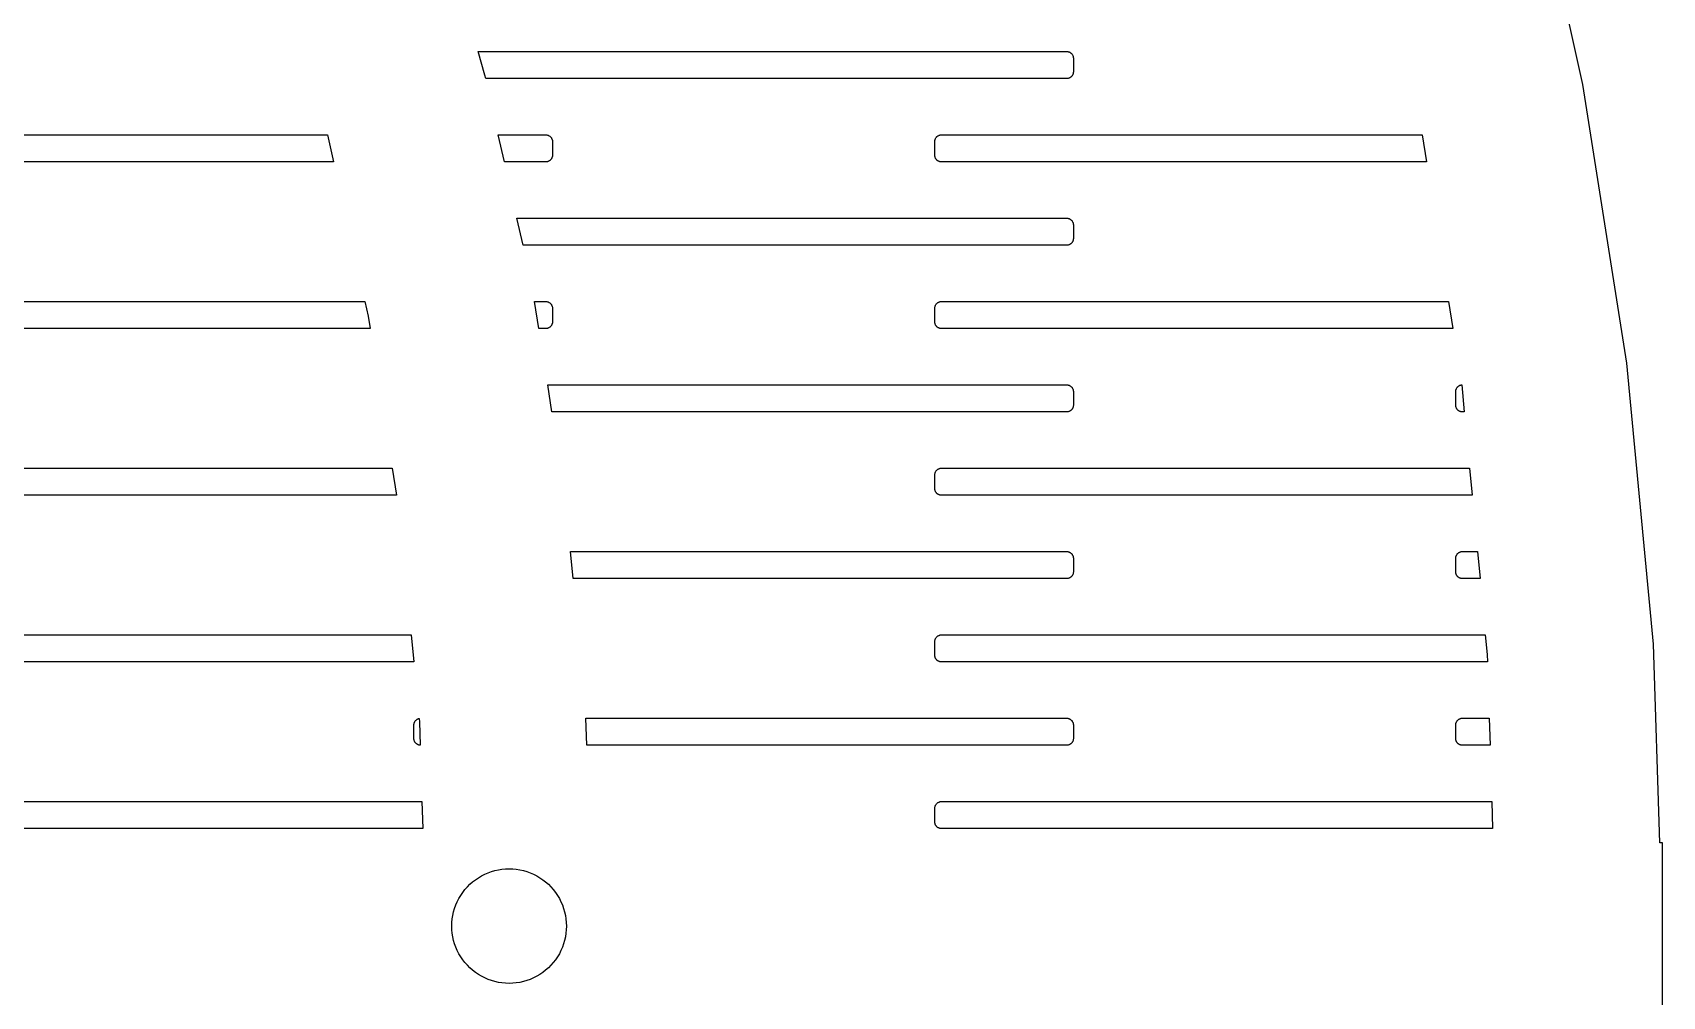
# Model space of a CAD drawing. Header units: metres. Extents: x -216 to 216, y -216 to 216.
# Drawn here: x 137.4 to 215.6, y -3.4 to 42.9 of the extents above; entities that cross this region are included whole.
import ezdxf

# ---------------------------------------------------------------- set-up
doc = ezdxf.new("R2010")
doc.units = ezdxf.units.M

msp = doc.modelspace()

# ---------------------------------------------------------------- linework, layer by layer
for p, q in [((211.778, 40.3989), (208.824, 53.6168)), ((159.088, 40.8468), (158.759, 41.9778)), ((158.759, 41.9778), (187.003, 41.9778)), ((187.003, 41.9778), (187.023, 41.9772)), ((187.023, 41.9772), (187.044, 41.9752)), ((187.044, 41.9752), (187.064, 41.972)), ((187.064, 41.972), (187.084, 41.9676)), ((187.084, 41.9676), (187.103, 41.9619)), ((187.103, 41.9619), (187.122, 41.955)), ((187.122, 41.955), (187.141, 41.9469)), ((187.141, 41.9469), (187.159, 41.9376)), ((187.159, 41.9376), (187.177, 41.9272)), ((187.177, 41.9272), (187.194, 41.9157)), ((187.194, 41.9157), (187.21, 41.9032)), ((187.21, 41.9032), (187.225, 41.8897)), ((187.225, 41.8897), (187.24, 41.8753)), ((187.24, 41.8753), (187.253, 41.86)), ((187.253, 41.86), (187.266, 41.8438)), ((187.266, 41.8438), (187.277, 41.8269)), ((187.277, 41.8269), (187.288, 41.8094)), ((187.288, 41.8094), (187.297, 41.7912)), ((187.297, 41.7912), (187.305, 41.7724)), ((187.305, 41.7724), (187.312, 41.7532)), ((187.312, 41.7532), (187.318, 41.7336)), ((187.318, 41.7336), (187.322, 41.7137)), ((187.322, 41.7137), (187.325, 41.6935)), ((187.325, 41.6935), (187.327, 41.6732)), ((187.327, 41.6732), (187.328, 41.6528)), ((187.328, 41.6528), (187.328, 41.0028)), ((159.126, 40.6778), (159.088, 40.8468)), ((187.003, 40.6778), (159.126, 40.6778)), ((187.023, 40.6784), (187.003, 40.6778)), ((187.044, 40.6804), (187.023, 40.6784)), ((187.064, 40.6835), (187.044, 40.6804)), ((187.084, 40.688), (187.064, 40.6835)), ((187.103, 40.6937), (187.084, 40.688)), ((187.122, 40.7006), (187.103, 40.6937)), ((187.141, 40.7087), (187.122, 40.7006)), ((187.159, 40.718), (187.141, 40.7087)), ((187.177, 40.7284), (187.159, 40.718)), ((187.194, 40.7399), (187.177, 40.7284)), ((187.21, 40.7524), (187.194, 40.7399)), ((187.225, 40.7659), (187.21, 40.7524)), ((187.24, 40.7803), (187.225, 40.7659)), ((187.253, 40.7956), (187.24, 40.7803)), ((187.266, 40.8118), (187.253, 40.7956)), ((187.277, 40.8286), (187.266, 40.8118)), ((187.288, 40.8462), (187.277, 40.8286)), ((187.297, 40.8644), (187.288, 40.8462)), ((187.305, 40.8831), (187.297, 40.8644)), ((187.312, 40.9024), (187.305, 40.8831)), ((187.318, 40.922), (187.312, 40.9024)), ((187.322, 40.9419), (187.318, 40.922)), ((187.325, 40.9621), (187.322, 40.9419)), ((187.327, 40.9824), (187.325, 40.9621)), ((187.328, 41.0028), (187.327, 40.9824)), ((213.897, 27.0215), (211.778, 40.3989)), ((131.003, 37.9778), (151.536, 37.9778)), ((151.536, 37.9778), (151.826, 36.6778)), ((160.02, 36.6778), (159.729, 37.9778)), ((159.729, 37.9778), (162.003, 37.9778)), ((162.003, 37.9778), (162.023, 37.9772)), ((162.023, 37.9772), (162.044, 37.9752)), ((162.044, 37.9752), (162.064, 37.972)), ((162.064, 37.972), (162.084, 37.9676)), ((162.084, 37.9676), (162.103, 37.9619)), ((162.103, 37.9619), (162.122, 37.955)), ((162.122, 37.955), (162.141, 37.9469)), ((162.141, 37.9469), (162.159, 37.9376)), ((162.159, 37.9376), (162.177, 37.9272)), ((162.177, 37.9272), (162.194, 37.9157)), ((162.194, 37.9157), (162.21, 37.9032)), ((162.21, 37.9032), (162.225, 37.8897)), ((162.225, 37.8897), (162.24, 37.8753)), ((162.24, 37.8753), (162.253, 37.86)), ((162.253, 37.86), (162.266, 37.8438)), ((162.266, 37.8438), (162.277, 37.8269)), ((162.277, 37.8269), (162.288, 37.8094)), ((162.288, 37.8094), (162.297, 37.7912)), ((162.297, 37.7912), (162.305, 37.7724)), ((162.305, 37.7724), (162.312, 37.7532)), ((162.312, 37.7532), (162.318, 37.7336)), ((162.318, 37.7336), (162.322, 37.7137)), ((162.322, 37.7137), (162.325, 37.6935)), ((162.325, 37.6935), (162.327, 37.6732)), ((162.327, 37.6732), (162.328, 37.6528)), ((162.328, 37.6528), (162.328, 37.0028)), ((180.678, 37.6732), (180.68, 37.6935)), ((180.678, 37.6528), (180.678, 37.6732)), ((180.678, 37.0028), (180.678, 37.6528)), ((180.68, 37.6935), (180.684, 37.7137)), ((180.684, 37.7137), (180.688, 37.7336)), ((180.688, 37.7336), (180.694, 37.7532)), ((180.694, 37.7532), (180.701, 37.7724)), ((180.701, 37.7724), (180.709, 37.7912)), ((180.709, 37.7912), (180.718, 37.8094)), ((180.718, 37.8094), (180.728, 37.8269)), ((180.728, 37.8269), (180.74, 37.8438)), ((180.74, 37.8438), (180.752, 37.86)), ((180.752, 37.86), (180.766, 37.8753)), ((180.766, 37.8753), (180.78, 37.8897)), ((180.78, 37.8897), (180.796, 37.9032)), ((180.796, 37.9032), (180.812, 37.9157)), ((180.812, 37.9157), (180.829, 37.9272)), ((180.829, 37.9272), (180.846, 37.9376)), ((180.846, 37.9376), (180.864, 37.9469)), ((180.864, 37.9469), (180.883, 37.955)), ((180.883, 37.955), (180.902, 37.9619)), ((180.902, 37.9619), (180.922, 37.9676)), ((180.922, 37.9676), (180.942, 37.972)), ((180.942, 37.972), (180.962, 37.9752)), ((180.962, 37.9752), (180.982, 37.9772)), ((180.982, 37.9772), (181.003, 37.9778)), ((181.003, 37.9778), (204.066, 37.9778)), ((204.066, 37.9778), (204.272, 36.6778)), ((162.225, 36.7659), (162.21, 36.7524)), ((162.24, 36.7803), (162.225, 36.7659)), ((162.253, 36.7956), (162.24, 36.7803)), ((162.266, 36.8118), (162.253, 36.7956)), ((162.277, 36.8286), (162.266, 36.8118)), ((162.288, 36.8462), (162.277, 36.8286)), ((162.297, 36.8644), (162.288, 36.8462)), ((162.305, 36.8831), (162.297, 36.8644)), ((162.312, 36.9024), (162.305, 36.8831)), ((162.318, 36.922), (162.312, 36.9024)), ((162.322, 36.9419), (162.318, 36.922)), ((162.325, 36.9621), (162.322, 36.9419)), ((162.327, 36.9824), (162.325, 36.9621)), ((162.328, 37.0028), (162.327, 36.9824)), ((180.678, 36.9824), (180.678, 37.0028)), ((180.68, 36.9621), (180.678, 36.9824)), ((180.684, 36.9419), (180.68, 36.9621)), ((180.688, 36.922), (180.684, 36.9419)), ((180.694, 36.9024), (180.688, 36.922)), ((180.701, 36.8831), (180.694, 36.9024)), ((180.709, 36.8644), (180.701, 36.8831)), ((180.718, 36.8462), (180.709, 36.8644)), ((180.728, 36.8286), (180.718, 36.8462)), ((180.74, 36.8118), (180.728, 36.8286)), ((180.752, 36.7956), (180.74, 36.8118)), ((180.766, 36.7803), (180.752, 36.7956)), ((180.78, 36.7659), (180.766, 36.7803)), ((180.796, 36.7524), (180.78, 36.7659)), ((151.826, 36.6778), (131.003, 36.6778)), ((162.003, 36.6778), (160.02, 36.6778)), ((162.023, 36.6784), (162.003, 36.6778)), ((162.044, 36.6804), (162.023, 36.6784)), ((162.064, 36.6835), (162.044, 36.6804)), ((162.084, 36.688), (162.064, 36.6835)), ((162.103, 36.6937), (162.084, 36.688)), ((162.122, 36.7006), (162.103, 36.6937)), ((162.141, 36.7087), (162.122, 36.7006)), ((162.159, 36.718), (162.141, 36.7087)), ((162.177, 36.7284), (162.159, 36.718)), ((162.194, 36.7399), (162.177, 36.7284)), ((162.21, 36.7524), (162.194, 36.7399)), ((180.812, 36.7399), (180.796, 36.7524)), ((180.829, 36.7284), (180.812, 36.7399)), ((180.846, 36.718), (180.829, 36.7284)), ((180.864, 36.7087), (180.846, 36.718)), ((180.883, 36.7006), (180.864, 36.7087)), ((180.902, 36.6937), (180.883, 36.7006)), ((180.922, 36.688), (180.902, 36.6937)), ((180.942, 36.6835), (180.922, 36.688)), ((180.962, 36.6804), (180.942, 36.6835)), ((180.982, 36.6784), (180.962, 36.6804)), ((181.003, 36.6778), (180.982, 36.6784)), ((204.272, 36.6778), (181.003, 36.6778)), ((160.914, 32.6778), (160.623, 33.9778)), ((160.623, 33.9778), (187.003, 33.9778)), ((187.003, 33.9778), (187.023, 33.9772)), ((187.023, 33.9772), (187.044, 33.9752)), ((187.044, 33.9752), (187.064, 33.972)), ((187.064, 33.972), (187.084, 33.9676)), ((187.084, 33.9676), (187.103, 33.9619)), ((187.103, 33.9619), (187.122, 33.955)), ((187.122, 33.955), (187.141, 33.9469)), ((187.141, 33.9469), (187.159, 33.9376)), ((187.159, 33.9376), (187.177, 33.9272)), ((187.177, 33.9272), (187.194, 33.9157)), ((187.194, 33.9157), (187.21, 33.9032)), ((187.21, 33.9032), (187.225, 33.8897)), ((187.225, 33.8897), (187.24, 33.8753)), ((187.24, 33.8753), (187.253, 33.86)), ((187.253, 33.86), (187.266, 33.8438)), ((187.266, 33.8438), (187.277, 33.8269)), ((187.277, 33.8269), (187.288, 33.8094)), ((187.288, 33.8094), (187.297, 33.7912)), ((187.297, 33.7912), (187.305, 33.7724)), ((187.305, 33.7724), (187.312, 33.7532)), ((187.312, 33.7532), (187.318, 33.7336)), ((187.318, 33.7336), (187.322, 33.7137)), ((187.322, 33.7137), (187.325, 33.6935)), ((187.325, 33.6935), (187.327, 33.6732)), ((187.327, 33.6732), (187.328, 33.6528)), ((187.328, 33.6528), (187.328, 33.0028)), ((187.297, 32.8644), (187.288, 32.8462)), ((187.305, 32.8831), (187.297, 32.8644)), ((187.312, 32.9024), (187.305, 32.8831)), ((187.318, 32.922), (187.312, 32.9024)), ((187.322, 32.9419), (187.318, 32.922)), ((187.325, 32.9621), (187.322, 32.9419)), ((187.327, 32.9824), (187.325, 32.9621)), ((187.328, 33.0028), (187.327, 32.9824)), ((187.003, 32.6778), (160.914, 32.6778)), ((187.023, 32.6784), (187.003, 32.6778)), ((187.044, 32.6804), (187.023, 32.6784)), ((187.064, 32.6835), (187.044, 32.6804)), ((187.084, 32.688), (187.064, 32.6835)), ((187.103, 32.6937), (187.084, 32.688)), ((187.122, 32.7006), (187.103, 32.6937)), ((187.141, 32.7087), (187.122, 32.7006)), ((187.159, 32.718), (187.141, 32.7087)), ((187.177, 32.7284), (187.159, 32.718)), ((187.194, 32.7399), (187.177, 32.7284)), ((187.21, 32.7524), (187.194, 32.7399)), ((187.225, 32.7659), (187.21, 32.7524)), ((187.24, 32.7803), (187.225, 32.7659)), ((187.253, 32.7956), (187.24, 32.7803)), ((187.266, 32.8118), (187.253, 32.7956)), ((187.277, 32.8286), (187.266, 32.8118)), ((187.288, 32.8462), (187.277, 32.8286)), ((131.003, 29.9778), (153.324, 29.9778)), ((153.324, 29.9778), (153.48, 29.2779)), ((161.671, 28.6778), (161.465, 29.9778)), ((161.465, 29.9778), (162.003, 29.9778)), ((162.003, 29.9778), (162.023, 29.9771)), ((162.023, 29.9771), (162.044, 29.9752)), ((162.044, 29.9752), (162.064, 29.972)), ((162.064, 29.972), (162.084, 29.9676)), ((162.084, 29.9676), (162.103, 29.9619)), ((162.103, 29.9619), (162.122, 29.955)), ((162.122, 29.955), (162.141, 29.9469)), ((162.141, 29.9469), (162.159, 29.9376)), ((162.159, 29.9376), (162.177, 29.9272)), ((162.177, 29.9272), (162.194, 29.9157)), ((162.194, 29.9157), (162.21, 29.9032)), ((162.21, 29.9032), (162.225, 29.8897)), ((162.225, 29.8897), (162.24, 29.8753)), ((162.24, 29.8753), (162.253, 29.86)), ((162.253, 29.86), (162.266, 29.8438)), ((162.266, 29.8438), (162.277, 29.8269)), ((162.277, 29.8269), (162.288, 29.8094)), ((162.288, 29.8094), (162.297, 29.7912)), ((162.297, 29.7912), (162.305, 29.7724)), ((162.305, 29.7724), (162.312, 29.7532)), ((162.312, 29.7532), (162.318, 29.7336)), ((162.318, 29.7336), (162.322, 29.7137)), ((180.684, 29.7137), (180.688, 29.7336)), ((180.688, 29.7336), (180.694, 29.7532)), ((180.694, 29.7532), (180.701, 29.7724)), ((180.701, 29.7724), (180.709, 29.7912)), ((180.709, 29.7912), (180.718, 29.8094)), ((180.718, 29.8094), (180.728, 29.8269)), ((180.728, 29.8269), (180.74, 29.8438)), ((180.74, 29.8438), (180.752, 29.86)), ((180.752, 29.86), (180.766, 29.8753)), ((180.766, 29.8753), (180.78, 29.8897)), ((180.78, 29.8897), (180.796, 29.9032)), ((180.796, 29.9032), (180.812, 29.9157)), ((180.812, 29.9157), (180.829, 29.9272)), ((180.829, 29.9272), (180.846, 29.9376)), ((180.846, 29.9376), (180.864, 29.9469)), ((180.864, 29.9469), (180.883, 29.955)), ((180.883, 29.955), (180.902, 29.9619)), ((180.902, 29.9619), (180.922, 29.9676)), ((180.922, 29.9676), (180.942, 29.972)), ((180.942, 29.972), (180.962, 29.9752)), ((180.962, 29.9752), (180.982, 29.9771)), ((180.982, 29.9771), (181.003, 29.9778)), ((181.003, 29.9778), (205.333, 29.9778)), ((205.333, 29.9778), (205.539, 28.6778)), ((153.48, 29.2779), (153.575, 28.6778)), ((162.322, 28.9419), (162.318, 28.922)), ((162.322, 29.7137), (162.325, 29.6935)), ((162.325, 28.9621), (162.322, 28.9419)), ((162.325, 29.6935), (162.327, 29.6732)), ((162.327, 28.9824), (162.325, 28.9621)), ((162.327, 29.6732), (162.328, 29.6528)), ((162.328, 29.0028), (162.327, 28.9824)), ((162.328, 29.6528), (162.328, 29.0028)), ((180.678, 29.6732), (180.68, 29.6935)), ((180.678, 29.6528), (180.678, 29.6732)), ((180.678, 29.0028), (180.678, 29.6528)), ((180.678, 28.9824), (180.678, 29.0028)), ((180.68, 28.9621), (180.678, 28.9824)), ((180.68, 29.6935), (180.684, 29.7137)), ((180.684, 28.9419), (180.68, 28.9621)), ((180.688, 28.922), (180.684, 28.9419)), ((153.575, 28.6778), (131.003, 28.6778)), ((162.003, 28.6778), (161.671, 28.6778)), ((162.023, 28.6784), (162.003, 28.6778)), ((162.044, 28.6804), (162.023, 28.6784)), ((162.064, 28.6835), (162.044, 28.6804)), ((162.084, 28.688), (162.064, 28.6835)), ((162.103, 28.6937), (162.084, 28.688)), ((162.122, 28.7006), (162.103, 28.6937)), ((162.141, 28.7087), (162.122, 28.7006)), ((162.159, 28.718), (162.141, 28.7087)), ((162.177, 28.7284), (162.159, 28.718)), ((162.194, 28.7399), (162.177, 28.7284)), ((162.21, 28.7524), (162.194, 28.7399)), ((162.225, 28.7659), (162.21, 28.7524)), ((162.24, 28.7803), (162.225, 28.7659)), ((162.253, 28.7956), (162.24, 28.7803)), ((162.266, 28.8118), (162.253, 28.7956)), ((162.277, 28.8286), (162.266, 28.8118)), ((162.288, 28.8462), (162.277, 28.8286)), ((162.297, 28.8644), (162.288, 28.8462)), ((162.305, 28.8831), (162.297, 28.8644)), ((162.312, 28.9024), (162.305, 28.8831)), ((162.318, 28.922), (162.312, 28.9024)), ((180.694, 28.9024), (180.688, 28.922)), ((180.701, 28.8831), (180.694, 28.9024)), ((180.709, 28.8644), (180.701, 28.8831)), ((180.718, 28.8462), (180.709, 28.8644)), ((180.728, 28.8286), (180.718, 28.8462)), ((180.74, 28.8118), (180.728, 28.8286)), ((180.752, 28.7956), (180.74, 28.8118)), ((180.766, 28.7803), (180.752, 28.7956)), ((180.78, 28.7659), (180.766, 28.7803)), ((180.796, 28.7524), (180.78, 28.7659)), ((180.812, 28.7399), (180.796, 28.7524)), ((180.829, 28.7284), (180.812, 28.7399)), ((180.846, 28.718), (180.829, 28.7284)), ((180.864, 28.7087), (180.846, 28.718)), ((180.883, 28.7006), (180.864, 28.7087)), ((180.902, 28.6937), (180.883, 28.7006)), ((180.922, 28.688), (180.902, 28.6937)), ((180.942, 28.6835), (180.922, 28.688)), ((180.962, 28.6804), (180.942, 28.6835)), ((180.982, 28.6784), (180.962, 28.6804)), ((181.003, 28.6778), (180.982, 28.6784)), ((205.539, 28.6778), (181.003, 28.6778)), ((215.172, 13.5374), (213.897, 27.0215)), ((162.305, 24.6778), (162.099, 25.9778)), ((162.099, 25.9778), (187.003, 25.9778)), ((187.003, 25.9778), (187.023, 25.9771)), ((187.023, 25.9771), (187.044, 25.9752)), ((187.044, 25.9752), (187.064, 25.972)), ((187.064, 25.972), (187.084, 25.9676)), ((187.084, 25.9676), (187.103, 25.9619)), ((187.103, 25.9619), (187.122, 25.955)), ((187.122, 25.955), (187.141, 25.9469)), ((187.141, 25.9469), (187.159, 25.9376)), ((187.159, 25.9376), (187.177, 25.9272)), ((187.177, 25.9272), (187.194, 25.9157)), ((187.194, 25.9157), (187.21, 25.9032)), ((187.21, 25.9032), (187.225, 25.8897)), ((187.225, 25.8897), (187.24, 25.8753)), ((187.24, 25.8753), (187.253, 25.86)), ((187.253, 25.86), (187.266, 25.8438)), ((187.266, 25.8438), (187.277, 25.8269)), ((187.277, 25.8269), (187.288, 25.8094)), ((205.718, 25.8094), (205.728, 25.8269)), ((205.728, 25.8269), (205.74, 25.8438)), ((205.74, 25.8438), (205.752, 25.86)), ((205.752, 25.86), (205.766, 25.8753)), ((205.766, 25.8753), (205.78, 25.8897)), ((205.78, 25.8897), (205.796, 25.9032)), ((205.796, 25.9032), (205.812, 25.9157)), ((205.812, 25.9157), (205.829, 25.9272)), ((205.829, 25.9272), (205.846, 25.9376)), ((205.846, 25.9376), (205.864, 25.9469)), ((205.864, 25.9469), (205.883, 25.955)), ((205.883, 25.955), (205.902, 25.9619)), ((205.902, 25.9619), (205.922, 25.9676)), ((205.922, 25.9676), (205.942, 25.972)), ((205.942, 25.972), (205.962, 25.9752)), ((205.962, 25.9752), (205.964, 25.9754)), ((205.964, 25.9754), (206.087, 24.6778)), ((187.288, 25.8094), (187.297, 25.7912)), ((187.297, 25.7912), (187.305, 25.7724)), ((187.305, 25.7724), (187.312, 25.7532)), ((187.312, 25.7532), (187.318, 25.7336)), ((187.318, 25.7336), (187.322, 25.7137)), ((187.322, 25.7137), (187.325, 25.6935)), ((187.325, 25.6935), (187.327, 25.6732)), ((187.327, 25.6732), (187.328, 25.6528)), ((187.328, 25.6528), (187.328, 25.0028)), ((205.678, 25.6732), (205.68, 25.6935)), ((205.678, 25.6528), (205.678, 25.6732)), ((205.678, 25.0028), (205.678, 25.6528)), ((205.68, 25.6935), (205.684, 25.7137)), ((205.684, 25.7137), (205.688, 25.7336)), ((205.688, 25.7336), (205.694, 25.7532)), ((205.694, 25.7532), (205.701, 25.7724)), ((205.701, 25.7724), (205.709, 25.7912)), ((205.709, 25.7912), (205.718, 25.8094)), ((187.003, 24.6778), (162.305, 24.6778)), ((187.023, 24.6784), (187.003, 24.6778)), ((187.044, 24.6804), (187.023, 24.6784)), ((187.064, 24.6835), (187.044, 24.6804)), ((187.084, 24.688), (187.064, 24.6835)), ((187.103, 24.6937), (187.084, 24.688)), ((187.122, 24.7006), (187.103, 24.6937)), ((187.141, 24.7087), (187.122, 24.7006)), ((187.159, 24.718), (187.141, 24.7087)), ((187.177, 24.7284), (187.159, 24.718)), ((187.194, 24.7399), (187.177, 24.7284)), ((187.21, 24.7524), (187.194, 24.7399)), ((187.225, 24.7659), (187.21, 24.7524)), ((187.24, 24.7803), (187.225, 24.7659)), ((187.253, 24.7956), (187.24, 24.7803)), ((187.266, 24.8118), (187.253, 24.7956)), ((187.277, 24.8286), (187.266, 24.8118)), ((187.288, 24.8462), (187.277, 24.8286)), ((187.297, 24.8644), (187.288, 24.8462)), ((187.305, 24.8831), (187.297, 24.8644)), ((187.312, 24.9024), (187.305, 24.8831)), ((187.318, 24.922), (187.312, 24.9024)), ((187.322, 24.9419), (187.318, 24.922)), ((187.325, 24.9621), (187.322, 24.9419)), ((187.327, 24.9824), (187.325, 24.9621)), ((187.328, 25.0028), (187.327, 24.9824)), ((205.678, 24.9824), (205.678, 25.0028)), ((205.68, 24.9621), (205.678, 24.9824)), ((205.684, 24.9419), (205.68, 24.9621)), ((205.688, 24.922), (205.684, 24.9419)), ((205.694, 24.9024), (205.688, 24.922)), ((205.701, 24.8831), (205.694, 24.9024)), ((205.709, 24.8644), (205.701, 24.8831)), ((205.718, 24.8462), (205.709, 24.8644)), ((205.728, 24.8286), (205.718, 24.8462)), ((205.74, 24.8118), (205.728, 24.8286)), ((205.752, 24.7956), (205.74, 24.8118)), ((205.766, 24.7803), (205.752, 24.7956)), ((205.78, 24.7659), (205.766, 24.7803)), ((205.796, 24.7524), (205.78, 24.7659)), ((205.812, 24.7399), (205.796, 24.7524)), ((205.829, 24.7284), (205.812, 24.7399)), ((205.846, 24.718), (205.829, 24.7284)), ((205.864, 24.7087), (205.846, 24.718)), ((205.883, 24.7006), (205.864, 24.7087)), ((205.902, 24.6937), (205.883, 24.7006)), ((205.922, 24.688), (205.902, 24.6937)), ((205.942, 24.6835), (205.922, 24.688)), ((205.962, 24.6804), (205.942, 24.6835)), ((205.982, 24.6784), (205.962, 24.6804)), ((206.003, 24.6778), (205.982, 24.6784)), ((206.087, 24.6778), (206.003, 24.6778)), ((131.003, 21.9778), (154.637, 21.9778)), ((154.637, 21.9778), (154.842, 20.6778)), ((180.78, 21.8897), (180.796, 21.9032)), ((180.796, 21.9032), (180.812, 21.9157)), ((180.812, 21.9157), (180.829, 21.9272)), ((180.829, 21.9272), (180.846, 21.9376)), ((180.846, 21.9376), (180.864, 21.9469)), ((180.864, 21.9469), (180.883, 21.955)), ((180.883, 21.955), (180.902, 21.9619)), ((180.902, 21.9619), (180.922, 21.9676)), ((180.922, 21.9676), (180.942, 21.972)), ((180.942, 21.972), (180.962, 21.9752)), ((180.962, 21.9752), (180.982, 21.9771)), ((180.982, 21.9771), (181.003, 21.9778)), ((181.003, 21.9778), (206.342, 21.9778)), ((206.342, 21.9778), (206.465, 20.6778)), ((180.678, 21.6732), (180.68, 21.6935)), ((180.678, 21.6528), (180.678, 21.6732)), ((180.678, 21.0028), (180.678, 21.6528)), ((180.68, 21.6935), (180.684, 21.7137)), ((180.684, 21.7137), (180.688, 21.7336)), ((180.688, 21.7336), (180.694, 21.7532)), ((180.694, 21.7532), (180.701, 21.7724)), ((180.701, 21.7724), (180.709, 21.7912)), ((180.709, 21.7912), (180.718, 21.8094)), ((180.718, 21.8094), (180.728, 21.8269)), ((180.728, 21.8269), (180.74, 21.8438)), ((180.74, 21.8438), (180.752, 21.86)), ((180.752, 21.86), (180.766, 21.8753)), ((180.766, 21.8753), (180.78, 21.8897)), ((154.842, 20.6778), (131.003, 20.6778)), ((180.678, 20.9824), (180.678, 21.0028)), ((180.68, 20.9621), (180.678, 20.9824)), ((180.684, 20.9419), (180.68, 20.9621)), ((180.688, 20.922), (180.684, 20.9419)), ((180.694, 20.9024), (180.688, 20.922)), ((180.701, 20.8831), (180.694, 20.9024)), ((180.709, 20.8644), (180.701, 20.8831)), ((180.718, 20.8462), (180.709, 20.8644)), ((180.728, 20.8286), (180.718, 20.8462)), ((180.74, 20.8118), (180.728, 20.8286)), ((180.752, 20.7956), (180.74, 20.8118)), ((180.766, 20.7803), (180.752, 20.7956)), ((180.78, 20.7659), (180.766, 20.7803)), ((180.796, 20.7524), (180.78, 20.7659)), ((180.812, 20.7399), (180.796, 20.7524)), ((180.829, 20.7284), (180.812, 20.7399)), ((180.846, 20.718), (180.829, 20.7284)), ((180.864, 20.7087), (180.846, 20.718)), ((180.883, 20.7006), (180.864, 20.7087)), ((180.902, 20.6937), (180.883, 20.7006)), ((180.922, 20.688), (180.902, 20.6937)), ((180.942, 20.6835), (180.922, 20.688)), ((180.962, 20.6804), (180.942, 20.6835)), ((180.982, 20.6784), (180.962, 20.6804)), ((181.003, 20.6778), (180.982, 20.6784)), ((206.465, 20.6778), (181.003, 20.6778)), ((163.322, 16.6778), (163.199, 17.9778)), ((163.199, 17.9778), (187.003, 17.9778)), ((187.003, 17.9778), (187.023, 17.9771)), ((187.023, 17.9771), (187.044, 17.9752)), ((187.044, 17.9752), (187.064, 17.972)), ((187.064, 17.972), (187.084, 17.9676)), ((187.084, 17.9676), (187.103, 17.9619)), ((187.103, 17.9619), (187.122, 17.955)), ((187.122, 17.955), (187.141, 17.9469)), ((187.141, 17.9469), (187.159, 17.9376)), ((187.159, 17.9376), (187.177, 17.9272)), ((187.177, 17.9272), (187.194, 17.9157)), ((187.194, 17.9157), (187.21, 17.9032)), ((187.21, 17.9032), (187.225, 17.8897)), ((187.225, 17.8897), (187.24, 17.8753)), ((187.24, 17.8753), (187.253, 17.86)), ((187.253, 17.86), (187.266, 17.8438)), ((187.266, 17.8438), (187.277, 17.8269)), ((187.277, 17.8269), (187.288, 17.8094)), ((187.288, 17.8094), (187.297, 17.7912)), ((187.297, 17.7912), (187.305, 17.7724)), ((187.305, 17.7724), (187.312, 17.7532)), ((187.312, 17.7532), (187.318, 17.7336)), ((187.318, 17.7336), (187.322, 17.7137)), ((187.322, 17.7137), (187.325, 17.6935)), ((187.325, 17.6935), (187.327, 17.6732)), ((187.327, 17.6732), (187.328, 17.6528)), ((187.328, 17.6528), (187.328, 17.0028)), ((205.678, 17.6732), (205.68, 17.6935)), ((205.678, 17.6528), (205.678, 17.6732)), ((205.678, 17.0028), (205.678, 17.6528)), ((205.68, 17.6935), (205.684, 17.7137)), ((205.684, 17.7137), (205.688, 17.7336)), ((205.688, 17.7336), (205.694, 17.7532)), ((205.694, 17.7532), (205.701, 17.7724)), ((205.701, 17.7724), (205.709, 17.7912)), ((205.709, 17.7912), (205.718, 17.8094)), ((205.718, 17.8094), (205.728, 17.8269)), ((205.728, 17.8269), (205.74, 17.8438)), ((205.74, 17.8438), (205.752, 17.86)), ((205.752, 17.86), (205.766, 17.8753)), ((205.766, 17.8753), (205.78, 17.8897)), ((205.78, 17.8897), (205.796, 17.9032)), ((205.796, 17.9032), (205.812, 17.9157)), ((205.812, 17.9157), (205.829, 17.9272)), ((205.829, 17.9272), (205.846, 17.9376)), ((205.846, 17.9376), (205.864, 17.9469)), ((205.864, 17.9469), (205.883, 17.955)), ((205.883, 17.955), (205.902, 17.9619)), ((205.902, 17.9619), (205.922, 17.9676)), ((205.922, 17.9676), (205.942, 17.972)), ((205.942, 17.972), (205.962, 17.9752)), ((205.962, 17.9752), (205.982, 17.9771)), ((205.982, 17.9771), (206.003, 17.9778)), ((206.003, 17.9778), (206.72, 17.9778)), ((206.72, 17.9778), (206.843, 16.6778)), ((187.003, 16.6778), (163.322, 16.6778)), ((187.023, 16.6784), (187.003, 16.6778)), ((187.044, 16.6804), (187.023, 16.6784)), ((187.064, 16.6835), (187.044, 16.6804)), ((187.084, 16.688), (187.064, 16.6835)), ((187.103, 16.6937), (187.084, 16.688)), ((187.122, 16.7006), (187.103, 16.6937)), ((187.141, 16.7087), (187.122, 16.7006)), ((187.159, 16.718), (187.141, 16.7087)), ((187.177, 16.7284), (187.159, 16.718)), ((187.194, 16.7399), (187.177, 16.7284)), ((187.21, 16.7524), (187.194, 16.7399)), ((187.225, 16.7659), (187.21, 16.7524)), ((187.24, 16.7803), (187.225, 16.7659)), ((187.253, 16.7956), (187.24, 16.7803)), ((187.266, 16.8118), (187.253, 16.7956)), ((187.277, 16.8286), (187.266, 16.8118)), ((187.288, 16.8462), (187.277, 16.8286)), ((187.297, 16.8644), (187.288, 16.8462)), ((187.305, 16.8831), (187.297, 16.8644)), ((187.312, 16.9024), (187.305, 16.8831)), ((187.318, 16.922), (187.312, 16.9024)), ((187.322, 16.9419), (187.318, 16.922)), ((187.325, 16.9621), (187.322, 16.9419)), ((187.327, 16.9824), (187.325, 16.9621)), ((187.328, 17.0028), (187.327, 16.9824)), ((205.678, 16.9824), (205.678, 17.0028)), ((205.68, 16.9621), (205.678, 16.9824)), ((205.684, 16.9419), (205.68, 16.9621)), ((205.688, 16.922), (205.684, 16.9419)), ((205.694, 16.9024), (205.688, 16.922)), ((205.701, 16.8831), (205.694, 16.9024)), ((205.709, 16.8644), (205.701, 16.8831)), ((205.718, 16.8462), (205.709, 16.8644)), ((205.728, 16.8286), (205.718, 16.8462)), ((205.74, 16.8118), (205.728, 16.8286)), ((205.752, 16.7956), (205.74, 16.8118)), ((205.766, 16.7803), (205.752, 16.7956)), ((205.78, 16.7659), (205.766, 16.7803)), ((205.796, 16.7524), (205.78, 16.7659)), ((205.812, 16.7399), (205.796, 16.7524)), ((205.829, 16.7284), (205.812, 16.7399)), ((205.846, 16.718), (205.829, 16.7284)), ((205.864, 16.7087), (205.846, 16.718)), ((205.883, 16.7006), (205.864, 16.7087)), ((205.902, 16.6937), (205.883, 16.7006)), ((205.922, 16.688), (205.902, 16.6937)), ((205.942, 16.6835), (205.922, 16.688)), ((205.962, 16.6804), (205.942, 16.6835)), ((205.982, 16.6784), (205.962, 16.6804)), ((206.003, 16.6778), (205.982, 16.6784)), ((206.843, 16.6778), (206.003, 16.6778)), ((131.003, 13.9778), (155.546, 13.9778)), ((155.546, 13.9778), (155.669, 12.6778)), ((180.678, 13.6732), (180.68, 13.6935)), ((180.678, 13.6528), (180.678, 13.6732)), ((180.678, 13.0028), (180.678, 13.6528)), ((180.68, 13.6935), (180.684, 13.7137)), ((180.684, 13.7137), (180.688, 13.7336)), ((180.688, 13.7336), (180.694, 13.7532)), ((180.694, 13.7532), (180.701, 13.7724)), ((180.701, 13.7724), (180.709, 13.7912)), ((180.709, 13.7912), (180.718, 13.8094)), ((180.718, 13.8094), (180.728, 13.8269)), ((180.728, 13.8269), (180.74, 13.8438)), ((180.74, 13.8438), (180.752, 13.86)), ((180.752, 13.86), (180.766, 13.8753)), ((180.766, 13.8753), (180.78, 13.8897)), ((180.78, 13.8897), (180.796, 13.9032)), ((180.796, 13.9032), (180.812, 13.9157)), ((180.812, 13.9157), (180.829, 13.9272)), ((180.829, 13.9272), (180.846, 13.9376)), ((180.846, 13.9376), (180.864, 13.9469)), ((180.864, 13.9469), (180.883, 13.955)), ((180.883, 13.955), (180.902, 13.9619)), ((180.902, 13.9619), (180.922, 13.9676)), ((180.922, 13.9676), (180.942, 13.972)), ((180.942, 13.972), (180.962, 13.9752)), ((180.962, 13.9752), (180.982, 13.9771)), ((180.982, 13.9771), (181.003, 13.9778)), ((181.003, 13.9778), (207.098, 13.9778)), ((207.098, 13.9778), (207.188, 13.0351)), ((215.471, 4), (215.172, 13.5374)), ((155.669, 12.6778), (131.003, 12.6778)), ((180.678, 12.9824), (180.678, 13.0028)), ((180.68, 12.9621), (180.678, 12.9824)), ((180.684, 12.9419), (180.68, 12.9621)), ((180.688, 12.922), (180.684, 12.9419)), ((180.694, 12.9024), (180.688, 12.922)), ((180.701, 12.8831), (180.694, 12.9024)), ((180.709, 12.8644), (180.701, 12.8831)), ((180.718, 12.8462), (180.709, 12.8644)), ((180.728, 12.8286), (180.718, 12.8462)), ((180.74, 12.8118), (180.728, 12.8286)), ((180.752, 12.7956), (180.74, 12.8118)), ((180.766, 12.7803), (180.752, 12.7956)), ((180.78, 12.7659), (180.766, 12.7803)), ((180.796, 12.7524), (180.78, 12.7659)), ((180.812, 12.7399), (180.796, 12.7524)), ((180.829, 12.7284), (180.812, 12.7399)), ((180.846, 12.718), (180.829, 12.7284)), ((180.864, 12.7087), (180.846, 12.718)), ((180.883, 12.7006), (180.864, 12.7087)), ((180.902, 12.6937), (180.883, 12.7006)), ((180.922, 12.688), (180.902, 12.6937)), ((180.942, 12.6835), (180.922, 12.688)), ((180.962, 12.6804), (180.942, 12.6835)), ((180.982, 12.6784), (180.962, 12.6804)), ((181.003, 12.6778), (180.982, 12.6784)), ((207.199, 12.6778), (181.003, 12.6778)), ((207.188, 13.0351), (207.199, 12.6778)), ((155.678, 9.6732), (155.68, 9.69353)), ((155.678, 9.65279), (155.678, 9.6732)), ((155.678, 9.00279), (155.678, 9.65279)), ((155.68, 9.69353), (155.684, 9.71368)), ((155.684, 9.71368), (155.688, 9.73361)), ((155.688, 9.73361), (155.694, 9.75322)), ((155.694, 9.75322), (155.701, 9.77243)), ((155.701, 9.77243), (155.709, 9.79117)), ((155.709, 9.79117), (155.718, 9.80936)), ((155.718, 9.80936), (155.728, 9.82693)), ((155.728, 9.82693), (155.74, 9.84383)), ((155.74, 9.84383), (155.752, 9.85995)), ((155.752, 9.85995), (155.766, 9.87527)), ((155.766, 9.87527), (155.78, 9.88971)), ((155.78, 9.88971), (155.796, 9.90321)), ((155.796, 9.90321), (155.812, 9.91573)), ((155.812, 9.91573), (155.829, 9.9272)), ((155.829, 9.9272), (155.846, 9.93759)), ((155.846, 9.93759), (155.864, 9.94685)), ((155.864, 9.94685), (155.883, 9.95497)), ((155.883, 9.95497), (155.902, 9.96188)), ((155.902, 9.96188), (155.922, 9.96758)), ((155.922, 9.96758), (155.925, 9.96819)), ((155.925, 9.96819), (155.94, 9.81088)), ((155.94, 9.81088), (155.975, 8.67912)), ((163.975, 8.6778), (163.934, 9.97778)), ((163.934, 9.97778), (187.003, 9.97778)), ((187.003, 9.97778), (187.023, 9.97714)), ((187.023, 9.97714), (187.044, 9.97522)), ((187.044, 9.97522), (187.064, 9.97203)), ((187.064, 9.97203), (187.084, 9.96758)), ((187.084, 9.96758), (187.103, 9.96188)), ((187.103, 9.96188), (187.122, 9.95497)), ((187.122, 9.95497), (187.141, 9.94685)), ((187.141, 9.94685), (187.159, 9.93759)), ((187.159, 9.93759), (187.177, 9.9272)), ((187.177, 9.9272), (187.194, 9.91573)), ((187.194, 9.91573), (187.21, 9.90321)), ((187.21, 9.90321), (187.225, 9.88971)), ((187.225, 9.88971), (187.24, 9.87527)), ((187.24, 9.87527), (187.253, 9.85995)), ((187.253, 9.85995), (187.266, 9.84383)), ((187.266, 9.84383), (187.277, 9.82693)), ((187.277, 9.82693), (187.288, 9.80936)), ((187.288, 9.80936), (187.297, 9.79117)), ((187.297, 9.79117), (187.305, 9.77243)), ((187.305, 9.77243), (187.312, 9.75322)), ((187.312, 9.75322), (187.318, 9.73361)), ((187.318, 9.73361), (187.322, 9.71368)), ((187.322, 9.71368), (187.325, 9.69353)), ((187.325, 9.69353), (187.327, 9.6732)), ((187.327, 9.6732), (187.328, 9.65279)), ((187.328, 9.65279), (187.328, 9.00279)), ((205.678, 9.6732), (205.68, 9.69353)), ((205.678, 9.65279), (205.678, 9.6732)), ((205.678, 9.00279), (205.678, 9.65279)), ((205.68, 9.69353), (205.684, 9.71368)), ((205.684, 9.71368), (205.688, 9.73361)), ((205.688, 9.73361), (205.694, 9.75322)), ((205.694, 9.75322), (205.701, 9.77243)), ((205.701, 9.77243), (205.709, 9.79117)), ((205.709, 9.79117), (205.718, 9.80936)), ((205.718, 9.80936), (205.728, 9.82693)), ((205.728, 9.82693), (205.74, 9.84383)), ((205.74, 9.84383), (205.752, 9.85995)), ((205.752, 9.85995), (205.766, 9.87527)), ((205.766, 9.87527), (205.78, 9.88971)), ((205.78, 9.88971), (205.796, 9.90321)), ((205.796, 9.90321), (205.812, 9.91573)), ((205.812, 9.91573), (205.829, 9.9272)), ((205.829, 9.9272), (205.846, 9.93759)), ((205.846, 9.93759), (205.864, 9.94685)), ((205.864, 9.94685), (205.883, 9.95497)), ((205.883, 9.95497), (205.902, 9.96188)), ((205.902, 9.96188), (205.922, 9.96758)), ((205.922, 9.96758), (205.942, 9.97203)), ((205.942, 9.97203), (205.962, 9.97522)), ((205.962, 9.97522), (205.982, 9.97714)), ((205.982, 9.97714), (206.003, 9.97778)), ((206.003, 9.97778), (207.284, 9.97778)), ((207.284, 9.97778), (207.324, 8.6778)), ((155.678, 8.98239), (155.678, 9.00279)), ((155.68, 8.96205), (155.678, 8.98239)), ((155.684, 8.94189), (155.68, 8.96205)), ((155.688, 8.92197), (155.684, 8.94189)), ((155.694, 8.90236), (155.688, 8.92197)), ((155.701, 8.88315), (155.694, 8.90236)), ((155.709, 8.86441), (155.701, 8.88315)), ((155.718, 8.84622), (155.709, 8.86441)), ((155.728, 8.82864), (155.718, 8.84622)), ((155.74, 8.81177), (155.728, 8.82864)), ((155.752, 8.79562), (155.74, 8.81177)), ((155.766, 8.78032), (155.752, 8.79562)), ((155.78, 8.76587), (155.766, 8.78032)), ((155.796, 8.75238), (155.78, 8.76587)), ((155.812, 8.73987), (155.796, 8.75238)), ((155.829, 8.72838), (155.812, 8.73987)), ((155.846, 8.71799), (155.829, 8.72838)), ((155.864, 8.70872), (155.846, 8.71799)), ((155.883, 8.70061), (155.864, 8.70872)), ((155.902, 8.6937), (155.883, 8.70061)), ((155.922, 8.688), (155.902, 8.6937)), ((155.942, 8.68355), (155.922, 8.688)), ((155.962, 8.68036), (155.942, 8.68355)), ((155.975, 8.67912), (155.962, 8.68036)), ((187.003, 8.6778), (163.975, 8.6778)), ((187.023, 8.67844), (187.003, 8.6778)), ((187.044, 8.68036), (187.023, 8.67844)), ((187.064, 8.68355), (187.044, 8.68036)), ((187.084, 8.688), (187.064, 8.68355)), ((187.103, 8.6937), (187.084, 8.688)), ((187.122, 8.70061), (187.103, 8.6937)), ((187.141, 8.70872), (187.122, 8.70061)), ((187.159, 8.71799), (187.141, 8.70872)), ((187.177, 8.72838), (187.159, 8.71799)), ((187.194, 8.73987), (187.177, 8.72838)), ((187.21, 8.75238), (187.194, 8.73987)), ((187.225, 8.76587), (187.21, 8.75238)), ((187.24, 8.78032), (187.225, 8.76587)), ((187.253, 8.79562), (187.24, 8.78032)), ((187.266, 8.81177), (187.253, 8.79562)), ((187.277, 8.82864), (187.266, 8.81177)), ((187.288, 8.84622), (187.277, 8.82864)), ((187.297, 8.86441), (187.288, 8.84622)), ((187.305, 8.88315), (187.297, 8.86441)), ((187.312, 8.90236), (187.305, 8.88315)), ((187.318, 8.92197), (187.312, 8.90236)), ((187.322, 8.94189), (187.318, 8.92197)), ((187.325, 8.96205), (187.322, 8.94189)), ((187.327, 8.98239), (187.325, 8.96205)), ((187.328, 9.00279), (187.327, 8.98239)), ((205.678, 8.98239), (205.678, 9.00279)), ((205.68, 8.96205), (205.678, 8.98239)), ((205.684, 8.94189), (205.68, 8.96205)), ((205.688, 8.92197), (205.684, 8.94189)), ((205.694, 8.90236), (205.688, 8.92197)), ((205.701, 8.88315), (205.694, 8.90236)), ((205.709, 8.86441), (205.701, 8.88315)), ((205.718, 8.84622), (205.709, 8.86441)), ((205.728, 8.82864), (205.718, 8.84622)), ((205.74, 8.81177), (205.728, 8.82864)), ((205.752, 8.79562), (205.74, 8.81177)), ((205.766, 8.78032), (205.752, 8.79562)), ((205.78, 8.76587), (205.766, 8.78032)), ((205.796, 8.75238), (205.78, 8.76587)), ((205.812, 8.73987), (205.796, 8.75238)), ((205.829, 8.72838), (205.812, 8.73987)), ((205.846, 8.71799), (205.829, 8.72838)), ((205.864, 8.70872), (205.846, 8.71799)), ((205.883, 8.70061), (205.864, 8.70872)), ((205.902, 8.6937), (205.883, 8.70061)), ((205.922, 8.688), (205.902, 8.6937)), ((205.942, 8.68355), (205.922, 8.688)), ((205.962, 8.68036), (205.942, 8.68355)), ((205.982, 8.67844), (205.962, 8.68036)), ((206.003, 8.6778), (205.982, 8.67844)), ((207.324, 8.6778), (206.003, 8.6778)), ((131.003, 5.97778), (156.06, 5.97778)), ((156.06, 5.97778), (156.101, 4.6778)), ((180.678, 5.6732), (180.68, 5.69353)), ((180.678, 5.65279), (180.678, 5.6732)), ((180.678, 5.00279), (180.678, 5.65279)), ((180.68, 5.69353), (180.684, 5.71368)), ((180.684, 5.71368), (180.688, 5.73361)), ((180.688, 5.73361), (180.694, 5.75322)), ((180.694, 5.75322), (180.701, 5.77243)), ((180.701, 5.77243), (180.709, 5.79117)), ((180.709, 5.79117), (180.718, 5.80936)), ((180.718, 5.80936), (180.728, 5.82693)), ((180.728, 5.82693), (180.74, 5.84383)), ((180.74, 5.84383), (180.752, 5.85995)), ((180.752, 5.85995), (180.766, 5.87527)), ((180.766, 5.87527), (180.78, 5.88971)), ((180.78, 5.88971), (180.796, 5.90321)), ((180.796, 5.90321), (180.812, 5.91573)), ((180.812, 5.91573), (180.829, 5.9272)), ((180.829, 5.9272), (180.846, 5.93759)), ((180.846, 5.93759), (180.864, 5.94685)), ((180.864, 5.94685), (180.883, 5.95497)), ((180.883, 5.95497), (180.902, 5.96188)), ((180.902, 5.96188), (180.922, 5.96758)), ((180.922, 5.96758), (180.942, 5.97203)), ((180.942, 5.97203), (180.962, 5.97522)), ((180.962, 5.97522), (180.982, 5.97714)), ((180.982, 5.97714), (181.003, 5.97778)), ((181.003, 5.97778), (207.409, 5.97778)), ((207.409, 5.97778), (207.45, 4.6778)), ((180.678, 4.98239), (180.678, 5.00279)), ((180.68, 4.96205), (180.678, 4.98239)), ((180.684, 4.94189), (180.68, 4.96205)), ((180.688, 4.92197), (180.684, 4.94189)), ((180.694, 4.90236), (180.688, 4.92197)), ((180.701, 4.88315), (180.694, 4.90236)), ((180.709, 4.86441), (180.701, 4.88315)), ((180.718, 4.84622), (180.709, 4.86441)), ((180.728, 4.82864), (180.718, 4.84622)), ((180.74, 4.81177), (180.728, 4.82864)), ((180.752, 4.79562), (180.74, 4.81177)), ((180.766, 4.78032), (180.752, 4.79562)), ((180.78, 4.76587), (180.766, 4.78032)), ((180.796, 4.75238), (180.78, 4.76587)), ((180.812, 4.73987), (180.796, 4.75238)), ((180.829, 4.72838), (180.812, 4.73987)), ((180.846, 4.71799), (180.829, 4.72838)), ((180.864, 4.70872), (180.846, 4.71799)), ((180.883, 4.70061), (180.864, 4.70872)), ((180.902, 4.6937), (180.883, 4.70061)), ((180.922, 4.688), (180.902, 4.6937)), ((156.101, 4.6778), (131.003, 4.6778)), ((180.942, 4.68355), (180.922, 4.688)), ((180.962, 4.68036), (180.942, 4.68355)), ((180.982, 4.67844), (180.962, 4.68036)), ((181.003, 4.6778), (180.982, 4.67844)), ((207.45, 4.6778), (181.003, 4.6778)), ((215.597, 4), (215.471, 4)), ((215.597, -4), (215.597, 4)), ((158.774, 2.3219), (158.923, 2.40984)), ((158.923, 2.40984), (159.077, 2.48827)), ((159.077, 2.48827), (159.236, 2.55688)), ((159.236, 2.55688), (159.398, 2.6154)), ((159.398, 2.6154), (159.564, 2.66359)), ((159.564, 2.66359), (159.733, 2.70128)), ((159.733, 2.70128), (159.903, 2.7283)), ((159.903, 2.7283), (160.075, 2.74457)), ((160.075, 2.74457), (160.248, 2.75)), ((160.248, 2.75), (160.421, 2.74457)), ((160.421, 2.74457), (160.593, 2.7283)), ((160.593, 2.7283), (160.763, 2.70128)), ((160.763, 2.70128), (160.932, 2.66359)), ((160.932, 2.66359), (161.098, 2.6154)), ((161.098, 2.6154), (161.26, 2.55688)), ((161.26, 2.55688), (161.419, 2.48827)), ((161.419, 2.48827), (161.573, 2.40984)), ((161.573, 2.40984), (161.721, 2.3219)), ((157.926, 1.47351), (158.023, 1.61641)), ((158.023, 1.61641), (158.129, 1.75291)), ((158.129, 1.75291), (158.243, 1.88249)), ((158.243, 1.88249), (158.365, 2.00465)), ((158.365, 2.00465), (158.495, 2.1189)), ((158.495, 2.1189), (158.631, 2.22479)), ((158.631, 2.22479), (158.774, 2.3219)), ((161.721, 2.3219), (161.864, 2.22479)), ((161.864, 2.22479), (162.001, 2.1189)), ((162.001, 2.1189), (162.13, 2.00465)), ((162.13, 2.00465), (162.253, 1.88249)), ((162.253, 1.88249), (162.367, 1.75291)), ((162.367, 1.75291), (162.473, 1.61641)), ((162.473, 1.61641), (162.57, 1.47351)), ((157.584, 0.68388), (157.632, 0.84979)), ((157.632, 0.84979), (157.691, 1.01233)), ((157.691, 1.01233), (157.76, 1.17088)), ((157.76, 1.17088), (157.838, 1.32481)), ((157.838, 1.32481), (157.926, 1.47351)), ((162.57, 1.47351), (162.658, 1.32481)), ((162.658, 1.32481), (162.736, 1.17088)), ((162.736, 1.17088), (162.805, 1.01233)), ((162.805, 1.01233), (162.863, 0.84979)), ((162.863, 0.84979), (162.911, 0.68388)), ((157.498, 0), (157.503, 0.17267)), ((157.503, -0.17267), (157.498, 0)), ((157.503, 0.17267), (157.52, 0.34467)), ((157.52, 0.34467), (157.547, 0.51529)), ((157.547, 0.51529), (157.584, 0.68388)), ((162.911, 0.68388), (162.949, 0.51529)), ((162.949, 0.51529), (162.976, 0.34467)), ((162.976, 0.34467), (162.992, 0.17267)), ((162.992, 0.17267), (162.998, 0)), ((162.998, 0), (162.992, -0.17267)), ((157.52, -0.34467), (157.503, -0.17267)), ((157.547, -0.51529), (157.52, -0.34467)), ((157.584, -0.68388), (157.547, -0.51529)), ((157.632, -0.84979), (157.584, -0.68388)), ((162.911, -0.68388), (162.863, -0.84979)), ((162.949, -0.51529), (162.911, -0.68388)), ((162.976, -0.34467), (162.949, -0.51529)), ((162.992, -0.17267), (162.976, -0.34467)), ((157.691, -1.01233), (157.632, -0.84979)), ((157.76, -1.17088), (157.691, -1.01233)), ((157.838, -1.32481), (157.76, -1.17088)), ((157.926, -1.47351), (157.838, -1.32481)), ((158.023, -1.61641), (157.926, -1.47351)), ((162.57, -1.47351), (162.473, -1.61641)), ((162.658, -1.32481), (162.57, -1.47351)), ((162.736, -1.17088), (162.658, -1.32481)), ((162.805, -1.01233), (162.736, -1.17088)), ((162.863, -0.84979), (162.805, -1.01233)), ((158.129, -1.75291), (158.023, -1.61641)), ((158.243, -1.88249), (158.129, -1.75291)), ((158.365, -2.00465), (158.243, -1.88249)), ((158.495, -2.1189), (158.365, -2.00465)), ((158.631, -2.22479), (158.495, -2.1189)), ((158.774, -2.3219), (158.631, -2.22479)), ((158.923, -2.40984), (158.774, -2.3219)), ((161.721, -2.3219), (161.573, -2.40984)), ((161.864, -2.22479), (161.721, -2.3219)), ((162.001, -2.1189), (161.864, -2.22479)), ((162.13, -2.00465), (162.001, -2.1189)), ((162.253, -1.88249), (162.13, -2.00465)), ((162.367, -1.75291), (162.253, -1.88249)), ((162.473, -1.61641), (162.367, -1.75291)), ((159.077, -2.48827), (158.923, -2.40984)), ((159.236, -2.55688), (159.077, -2.48827)), ((159.398, -2.6154), (159.236, -2.55688)), ((159.564, -2.66359), (159.398, -2.6154)), ((159.733, -2.70128), (159.564, -2.66359)), ((159.903, -2.7283), (159.733, -2.70128)), ((160.075, -2.74457), (159.903, -2.7283)), ((160.248, -2.75), (160.075, -2.74457)), ((160.421, -2.74457), (160.248, -2.75)), ((160.593, -2.7283), (160.421, -2.74457)), ((160.763, -2.70128), (160.593, -2.7283)), ((160.932, -2.66359), (160.763, -2.70128)), ((161.098, -2.6154), (160.932, -2.66359)), ((161.26, -2.55688), (161.098, -2.6154)), ((161.419, -2.48827), (161.26, -2.55688)), ((161.573, -2.40984), (161.419, -2.48827))]:
    msp.add_line(p, q)

doc.saveas('drawing.dxf')
